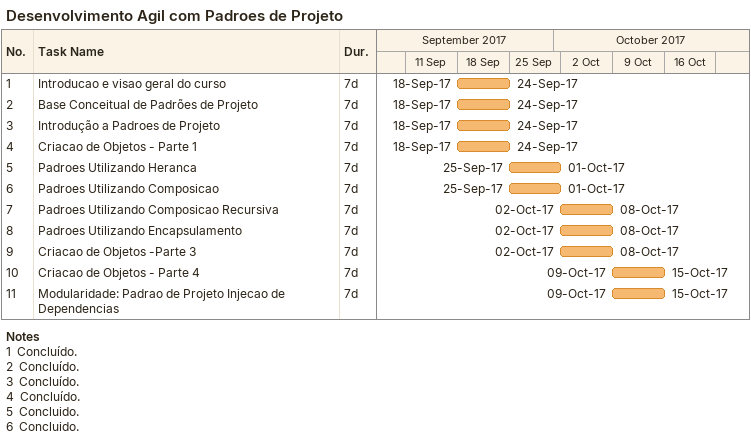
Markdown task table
Desenvolvimento Agil com Padroes de Projeto

| ID | Task | Duration | Start | Finish |
|---|---|---|---|---|
| 1 | Introducao e visao geral do curso | 7d | 2017-09-18 | 2017-09-24 |
| 2 | Base Conceitual de Padrões de Projeto | 7d | 2017-09-18 | 2017-09-24 |
| 3 | Introdução a Padroes de Projeto | 7d | 2017-09-18 | 2017-09-24 |
| 4 | Criacao de Objetos - Parte 1 | 7d | 2017-09-18 | 2017-09-24 |
| 5 | Padroes Utilizando Heranca | 7d | 2017-09-25 | 2017-10-01 |
| 6 | Padroes Utilizando Composicao | 7d | 2017-09-25 | 2017-10-01 |
| 7 | Padroes Utilizando Composicao Recursiva | 7d | 2017-10-02 | 2017-10-08 |
| 8 | Padroes Utilizando Encapsulamento | 7d | 2017-10-02 | 2017-10-08 |
| 9 | Criacao de Objetos -Parte 3 | 7d | 2017-10-02 | 2017-10-08 |
| 10 | Criacao de Objetos - Parte 4 | 7d | 2017-10-09 | 2017-10-15 |
| 11 | Modularidade: Padrao de Projeto Injecao de Dependencias | 7d | 2017-10-09 | 2017-10-15 |

Notes
- 1: Concluído.
- 2: Concluído.
- 3: Concluído.
- 4: Concluído.
- 5: Concluido.
- 6: Concluido.
